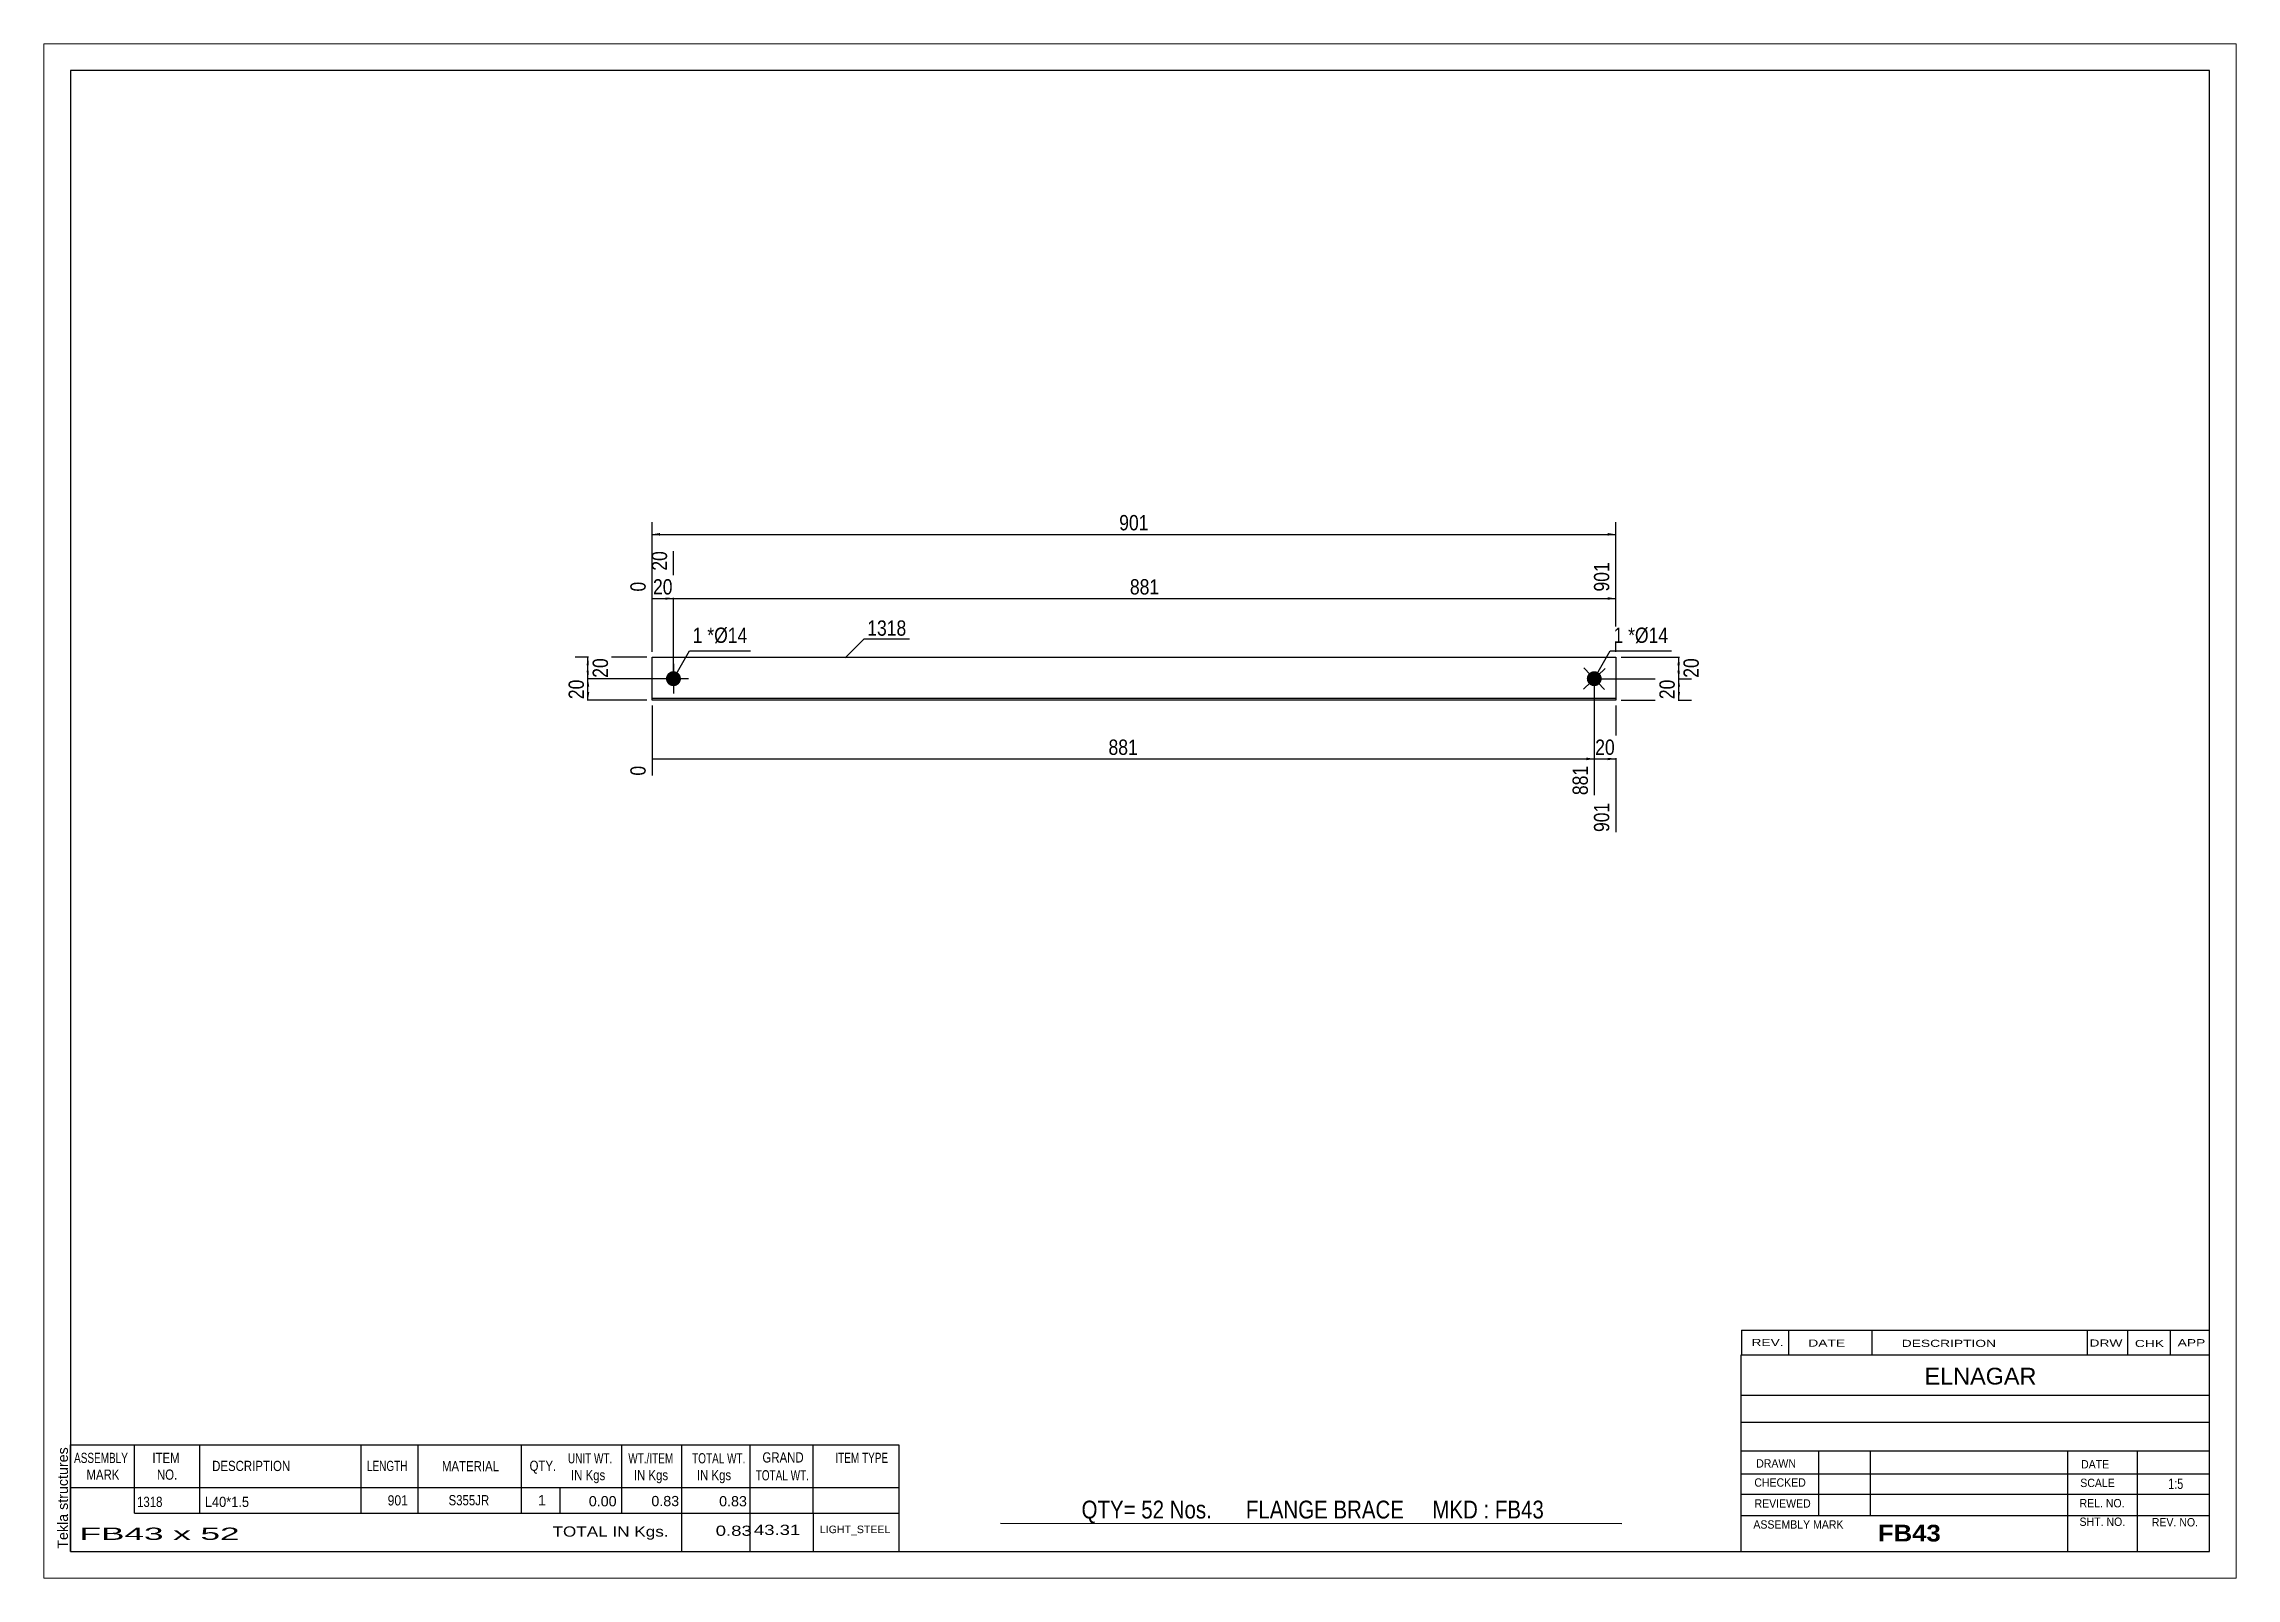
# Paper-space layout 'Layout1' of a CAD drawing. Header units: millimetres. Extents: x 0 to 410, y 0 to 287.
# The model-space entities are those that its viewports show. They can reach past a viewport. Long polylines and large blocks are cut down to what shows.
import ezdxf

# ---------------------------------------------------------------- set-up
doc = ezdxf.new("R2010")
doc.units = ezdxf.units.MM
doc.layers.add('Viewport layer', color=7, linetype='Continuous', plot=False)
doc.styles.add('Arial', font='ARIAL.TTF', dxfattribs={"height": 0.2})
doc.styles.add('Arial Bold', font='ARIALBD.TTF', dxfattribs={"height": 0.2})
doc.styles.add('Arial Narrow', font='ARIALN.TTF', dxfattribs={"height": 0.2})

# ---------------------------------------------------------------- blocks, each defined once
blk = doc.blocks.new('Unknown-629080646-1473')
at = {"color": 5, "linetype": 'Continuous'}
for p, q in [((291.25, 113.75), (-108.75, 113.75)), ((-108.75, 113.75), (-108.75, -163.25)), ((291.25, -163.25), (291.25, 113.75)), ((-108.75, -163.25), (291.25, -163.25))]:
    blk.add_line(p, q, dxfattribs=at)
at = {"color": 174, "linetype": 'Continuous', "style": 'Arial'}
blk.add_text('Tekla structures', height=1.9102, rotation=90, dxfattribs=at).set_placement((-109.25, -162.75))
blk = doc.blocks.new('Part-629080646-1227 - 1212')
at = {"color": 2, "linetype": 'Continuous'}
for p, q in [((0, -4), (0, 4)), ((0, 4), (180.21, 4)), ((180.21, 4), (180.21, -4)), ((180.21, -3.7), (0, -3.7)), ((180.21, -4), (0, -4))]:
    blk.add_line(p, q, dxfattribs=at)
blk = doc.blocks.new('Bolt-629080646-1228 - 1212')
at = {"linetype": 'Continuous'}
blk.add_hatch(color=3, dxfattribs=at).paths.add_polyline_path([(175.19, -0.96, -1), (177.22, 0.96, -1)])
at = {"color": 3, "linetype": 'Continuous'}
for p, q in [((178.24, 1.93), (174.18, -1.93)), ((178.14, -2.03), (174.28, 2.03))]:
    blk.add_line(p, q, dxfattribs=at)
blk = doc.blocks.new('Bolt-629080646-1229 - 1212')
at = {"linetype": 'Continuous'}
blk.add_hatch(color=3, dxfattribs=at).paths.add_polyline_path([(4, -1.4, -1), (4, 1.4, -1)])
at = {"color": 3, "linetype": 'Continuous'}
for p, q in [((6.8, 0), (1.2, 0)), ((4, 2.8), (4, -2.8))]:
    blk.add_line(p, q, dxfattribs=at)
blk = doc.blocks.new('StraightDimension-629080646-1234 - 1212')
at = {"linetype": 'Continuous'}
blk.add_hatch(color=7, dxfattribs=at).paths.add_polyline_path([(178.71, -14.75), (180.21, -15), (178.71, -15.25)])
at = {"color": 7, "linetype": 'Continuous'}
for p, q in [((176.21, -1), (176.21, -21.78)), ((180.21, -5), (180.21, -28.68)), ((176.21, -15), (180.21, -15))]:
    blk.add_line(p, q, dxfattribs=at)
at = {"color": 0}
blk.add_wipeout([(180.64, -14.85), (180.64, -10.65), (175.78, -10.65), (175.78, -14.85)], dxfattribs=at)
at = {"color": 0, "linetype": 'Continuous'}
blk.add_wipeout([(179.61, -22.6), (175.41, -22.6), (175.41, -29.28), (179.61, -29.28)], dxfattribs=at)
at = {"color": 3, "style": 'Arial Narrow'}
blk.add_text('20', height=2.863, dxfattribs=at).set_placement((176.38, -14.25))
at = {"color": 3, "linetype": 'Continuous', "style": 'Arial Narrow'}
blk.add_text('901', height=2.863, rotation=90.0002, dxfattribs=at).set_placement((179.01, -28.68))
blk = doc.blocks.new('StraightDimension-629080646-1235 - 1212')
at = {"linetype": 'Continuous'}
blk.add_hatch(color=7, dxfattribs=at).paths.add_polyline_path([(174.71, -14.75), (176.21, -15), (174.71, -15.25)])
at = {"color": 7, "linetype": 'Continuous'}
for p, q in [((176.21, -1), (176.21, -21.78)), ((0, -5), (0, -18.13)), ((0, -15), (176.21, -15))]:
    blk.add_line(p, q, dxfattribs=at)
at = {"color": 0}
blk.add_wipeout([(91.45, -14.85), (91.45, -10.65), (84.76, -10.65), (84.76, -14.85)], dxfattribs=at)
at = {"color": 0, "linetype": 'Continuous'}
for points in [[(-0.6, -15.7), (-4.8, -15.7), (-4.8, -18.73), (-0.6, -18.73)], [(175.61, -15.7), (171.41, -15.7), (171.41, -22.38), (175.61, -22.38)]]:
    blk.add_wipeout(points, dxfattribs=at)
at = {"color": 3, "style": 'Arial Narrow'}
blk.add_text('881', height=2.863, dxfattribs=at).set_placement((85.36, -14.25))
at = {"color": 3, "linetype": 'Continuous', "style": 'Arial Narrow'}
for s, height, p in [('0', 2.86, (-1.2, -18.13)), ('881', 2.863, (175.01, -21.78))]:
    blk.add_text(s, height=height, rotation=90.0002, dxfattribs=at).set_placement(p)
blk = doc.blocks.new('StraightDimension-629080646-1243 - 1212')
at = {"linetype": 'Continuous'}
blk.add_hatch(color=7, dxfattribs=at).paths.add_polyline_path([(178.71, 15.25), (180.21, 15), (178.71, 14.75)])
at = {"color": 7, "linetype": 'Continuous'}
for p, q in [((4, 1), (4, 23.86)), ((180.21, 5), (180.21, 21.78)), ((4, 15), (180.21, 15))]:
    blk.add_line(p, q, dxfattribs=at)
at = {"color": 0, "linetype": 'Continuous'}
blk.add_wipeout([(179.61, 22.38), (175.41, 22.38), (175.41, 15.7), (179.61, 15.7)], dxfattribs=at)
at = {"color": 0}
blk.add_wipeout([(95.45, 15.15), (95.45, 19.35), (88.76, 19.35), (88.76, 15.15)], dxfattribs=at)
at = {"color": 3, "linetype": 'Continuous', "style": 'Arial Narrow'}
blk.add_text('901', height=2.863, rotation=90.0002, dxfattribs=at).set_placement((179.01, 16.3))
at = {"color": 3, "style": 'Arial Narrow'}
blk.add_text('881', height=2.863, dxfattribs=at).set_placement((89.36, 15.75))
blk = doc.blocks.new('StraightDimension-629080646-1244 - 1212')
at = {"linetype": 'Continuous'}
blk.add_hatch(color=7, dxfattribs=at).paths.add_polyline_path([(2.5, 15.25), (4, 15), (2.5, 14.75)])
at = {"color": 7, "linetype": 'Continuous'}
for p, q in [((4, 1), (4, 23.86)), ((0, 5), (0, 18.13)), ((0, 15), (4, 15))]:
    blk.add_line(p, q, dxfattribs=at)
at = {"color": 0}
blk.add_wipeout([(4.43, 15.15), (4.43, 19.35), (-0.43, 19.35), (-0.43, 15.15)], dxfattribs=at)
at = {"color": 0, "linetype": 'Continuous'}
blk.add_wipeout([(3.4, 24.46), (-0.8, 24.46), (-0.8, 19.6), (3.4, 19.6)], dxfattribs=at)
blk.add_wipeout([(-0.6, 18.73), (-4.8, 18.73), (-4.8, 15.7), (-0.6, 15.7)], dxfattribs=at)
at = {"color": 3, "linetype": 'Continuous', "style": 'Arial Narrow'}
for s, height, p in [('20', 2.863, (2.8, 20.2)), ('0', 2.86, (-1.2, 16.3))]:
    blk.add_text(s, height=height, rotation=90.0002, dxfattribs=at).set_placement(p)
at = {"color": 3, "style": 'Arial Narrow'}
blk.add_text('20', height=2.863, dxfattribs=at).set_placement((0.17, 15.75))
blk = doc.blocks.new('StraightDimension-629080646-1253 - 1212')
at = {"linetype": 'Continuous'}
for points in [[(1.5, 26.75), (0, 27), (1.5, 27.25)], [(178.71, 27.25), (180.21, 27), (178.71, 26.75)]]:
    blk.add_hatch(color=7, dxfattribs=at).paths.add_polyline_path(points)
at = {"color": 7, "linetype": 'Continuous'}
for p, q in [((0, 5), (0, 29.25)), ((180.21, 5), (180.21, 29.25)), ((0, 27), (180.21, 27))]:
    blk.add_line(p, q, dxfattribs=at)
at = {"color": 0}
blk.add_wipeout([(93.45, 27.15), (93.45, 31.35), (86.76, 31.35), (86.76, 27.15)], dxfattribs=at)
at = {"color": 3, "style": 'Arial Narrow'}
blk.add_text('901', height=2.863, dxfattribs=at).set_placement((87.36, 27.75))
blk = doc.blocks.new('StraightDimension-629080646-1257 - 1212')
at = {"linetype": 'Continuous'}
for points in [[(191.75, 2.5), (192, 4), (192.25, 2.5)], [(192.25, 1.5), (192, 0), (191.75, 1.5)]]:
    blk.add_hatch(color=7, dxfattribs=at).paths.add_polyline_path(points)
at = {"color": 7, "linetype": 'Continuous'}
for p, q in [((177.21, 0), (194.25, 0)), ((181.21, 4), (194.25, 4)), ((192, 0), (192, 4))]:
    blk.add_line(p, q, dxfattribs=at)
at = {"color": 0}
blk.add_wipeout([(196.35, 4.43), (192.15, 4.43), (192.15, -0.43), (196.35, -0.43)], dxfattribs=at)
at = {"color": 3, "style": 'Arial Narrow'}
blk.add_text('20', height=2.863, rotation=90.0002, dxfattribs=at).set_placement((195.75, 0.17))
blk = doc.blocks.new('StraightDimension-629080646-1258 - 1212')
at = {"linetype": 'Continuous'}
for points in [[(191.75, -1.5), (192, 0), (192.25, -1.5)], [(192.25, -2.5), (192, -4), (191.75, -2.5)]]:
    blk.add_hatch(color=7, dxfattribs=at).paths.add_polyline_path(points)
at = {"color": 7, "linetype": 'Continuous'}
for p, q in [((177.21, 0), (194.4, 0)), ((192, -4), (192, 0)), ((181.21, -4), (194.4, -4))]:
    blk.add_line(p, q, dxfattribs=at)
at = {"color": 0}
blk.add_wipeout([(191.85, 0.43), (187.65, 0.43), (187.65, -4.43), (191.85, -4.43)], dxfattribs=at)
at = {"color": 3, "style": 'Arial Narrow'}
blk.add_text('20', height=2.863, rotation=90.0002, dxfattribs=at).set_placement((191.25, -3.83))
blk = doc.blocks.new('StraightDimension-629080646-1265 - 1212')
at = {"linetype": 'Continuous'}
for points in [[(-12.25, 2.5), (-12, 4), (-11.75, 2.5)], [(-11.75, 1.5), (-12, 0), (-12.25, 1.5)]]:
    blk.add_hatch(color=7, dxfattribs=at).paths.add_polyline_path(points)
at = {"color": 7, "linetype": 'Continuous'}
for p, q in [((-1, 4), (-14.4, 4)), ((3, 0), (-14.4, 0)), ((-12, 0), (-12, 4))]:
    blk.add_line(p, q, dxfattribs=at)
at = {"color": 0}
blk.add_wipeout([(-7.65, 4.43), (-11.85, 4.43), (-11.85, -0.43), (-7.65, -0.43)], dxfattribs=at)
at = {"color": 3, "style": 'Arial Narrow'}
blk.add_text('20', height=2.863, rotation=90.0002, dxfattribs=at).set_placement((-8.25, 0.17))
blk = doc.blocks.new('StraightDimension-629080646-1266 - 1212')
at = {"linetype": 'Continuous'}
for points in [[(-12.25, -1.5), (-12, 0), (-11.75, -1.5)], [(-11.75, -2.5), (-12, -4), (-12.25, -2.5)]]:
    blk.add_hatch(color=7, dxfattribs=at).paths.add_polyline_path(points)
at = {"color": 7, "linetype": 'Continuous'}
for p, q in [((3, 0), (-14.25, 0)), ((-12, -4), (-12, 0)), ((-1, -4), (-14.25, -4))]:
    blk.add_line(p, q, dxfattribs=at)
at = {"color": 0}
blk.add_wipeout([(-12.15, 0.43), (-16.35, 0.43), (-16.35, -4.43), (-12.15, -4.43)], dxfattribs=at)
at = {"color": 3, "style": 'Arial Narrow'}
blk.add_text('20', height=2.863, rotation=90.0002, dxfattribs=at).set_placement((-12.75, -3.83))
blk = doc.blocks.new('CBS_BOM-629080646-1484')
at = {"color": 7, "linetype": 'Continuous'}
for p, q in [((-108.78, -151.28), (-108.78, -143.28)), ((-108.78, -143.28), (46.14, -143.28)), ((-96.78, -151.28), (-96.78, -143.28)), ((-84.59, -151.28), (-84.59, -143.28)), ((-54.43, -151.28), (-54.43, -143.28)), ((-43.75, -151.28), (-43.75, -143.28)), ((-24.43, -151.28), (-24.43, -143.28)), ((-5.63, -151.28), (-5.63, -143.28)), ((5.58, -151.28), (5.58, -143.28)), ((18.37, -151.28), (18.37, -143.28)), ((30.12, -151.28), (30.12, -143.28)), ((46.14, -143.29), (46.14, -151.27)), ((-108.78, -151.28), (46.14, -151.28)), ((-108.78, -156.08), (-108.78, -151.28)), ((-96.78, -156.08), (-96.78, -151.28)), ((-84.59, -156.08), (-84.59, -151.28)), ((-54.43, -156.08), (-54.43, -151.28)), ((-43.75, -156.08), (-43.75, -151.28)), ((-24.43, -156.08), (-24.43, -151.28)), ((-17.17, -156.08), (-17.17, -151.28)), ((-5.63, -156.08), (-5.63, -151.28)), ((5.58, -156.08), (5.58, -151.28)), ((18.37, -156.08), (18.37, -151.28)), ((30.14, -156.08), (30.14, -151.28)), ((46.14, -151.28), (46.14, -156.08)), ((-108.78, -163.28), (-108.78, -156.1)), ((-96.78, -156.08), (46.14, -156.08)), ((5.58, -163.28), (5.58, -156.1)), ((18.37, -163.28), (18.37, -156.1)), ((30.18, -163.28), (30.18, -156.1)), ((46.14, -156.08), (46.14, -163.28)), ((-108.78, -163.28), (46.14, -163.28))]:
    blk.add_line(p, q, dxfattribs=at)
at = {"color": 3, "linetype": 'Continuous', "style": 'Arial'}
for s, height, width, p in [('ASSEMBLY', 1.91, 0.7, (-108.1, -146.71)), ('ITEM', 1.91, 0.8, (-93.45, -146.71)), ('DESCRIPTION', 1.9102, 0.8, (-82.27, -148.21)), ('LENGTH', 1.91, 0.7, (-53.32, -148.21)), ('MATERIAL', 1.91, 0.8, (-39.3, -148.26)), ('QTY.', 1.91, 0.8, (-22.91, -148.18)), ('UNIT WT.', 1.91, 0.7, (-15.74, -146.78)), ('WT./ITEM', 1.91, 0.7, (-4.45, -146.78)), ('TOTAL WT.', 1.91, 0.7, (7.49, -146.78)), ('GRAND', 1.91, 0.8, (20.64, -146.62)), ('ITEM TYPE', 1.91, 0.7, (34.28, -146.7)), ('MARK', 1.91, 0.8, (-105.78, -149.84)), ('NO.', 1.91, 0.8, (-92.6, -149.84)), ('IN Kgs', 1.91, 0.8, (-15.16, -149.92)), ('IN Kgs', 1.91, 0.8, (-3.41, -149.92)), ('IN Kgs', 1.91, 0.8, (8.38, -149.92)), ('TOTAL WT.', 1.91, 0.7, (19.38, -149.96))]:
    blk.add_text(s, height=height, dxfattribs=dict(at, width=width)).set_placement(p)
at = {"color": 7, "linetype": 'Continuous', "style": 'Arial'}
for s, width, p in [('1318', 0.8, (-96.32, -154.93)), ('L40*1.5', 0.9, (-83.65, -154.93)), ('901', 0.85, (-49.45, -154.65)), ('S355JR', 0.8, (-38.06, -154.62))]:
    blk.add_text(s, height=1.91, dxfattribs=dict(at, width=width)).set_placement(p)
for s, p in [('1', (-21.34, -154.62)), ('0.00', (-11.83, -154.81)), ('0.83', (-0.13, -154.78)), ('0.83', (12.54, -154.81))]:
    blk.add_text(s, height=1.91, dxfattribs=at).set_placement(p)
at = {"color": 6, "linetype": 'Continuous', "style": 'Arial'}
for s, height, width, p in [('FB43 x 52', 2.292, 2.05, (-107.06, -161.09)), ('TOTAL IN Kgs.', 1.9102, 1.2, (-18.62, -160.48)), ('0.83', 1.91, 1.3, (11.9, -160.33)), ('43.31', 1.91, 1.3, (19.04, -160.17))]:
    blk.add_text(s, height=height, dxfattribs=dict(at, width=width)).set_placement(p)
blk.add_text('LIGHT_STEEL', height=1.4135, dxfattribs=at).set_placement((31.39, -159.83))
blk = doc.blocks.new('CBS_CALLOFF-629080646-1485')
at = {"color": 7, "linetype": 'Continuous'}
blk.add_line((65.13, -157.98), (181.36, -158), dxfattribs=at)
at = {"color": 3, "linetype": 'Continuous', "style": 'Arial Narrow'}
blk.add_text('QTY= 52 Nos.      FLANGE BRACE     MKD : FB43', height=3.3405, dxfattribs=at).set_placement((80.32, -157.09))
blk = doc.blocks.new('CBS_NAME_BLOG-629080646-1486')
at = {"color": 7, "linetype": 'Continuous'}
for p, q in [((203.66, -126.5), (291.18, -126.5)), ((203.66, -163.21), (203.66, -126.5)), ((203.66, -134.04), (291.18, -134.04)), ((203.73, -139.09), (291.25, -139.09)), ((203.66, -144.46), (291.18, -144.46)), ((218.18, -156.57), (218.18, -144.47)), ((227.87, -156.54), (227.87, -144.47)), ((264.78, -163.21), (264.78, -144.48)), ((277.83, -163.21), (277.83, -144.47)), ((203.67, -148.76), (291.25, -148.74)), ((203.66, -152.51), (291.18, -152.51)), ((203.66, -156.55), (291.18, -156.55)), ((203.66, -163.25), (291.25, -163.25))]:
    blk.add_line(p, q, dxfattribs=at)
at = {"color": 3, "linetype": 'Continuous', "style": 'Arial'}
blk.add_text('ELNAGAR', height=3.133, dxfattribs=at).set_placement((237.98, -132.03))
at = {"color": 3, "linetype": 'Continuous'}
for s, height, style, width, p in [('DRAWN', 1.566, 'Arial', 0.9, (206.49, -147.57)), ('DATE', 1.566, 'Arial', 0.9, (267.25, -147.73)), ('CHECKED', 1.566, 'Arial', 0.9, (206.14, -151.14)), ('SCALE', 1.566, 'Arial', 0.9, (267.1, -151.21)), ('1:5', 1.957, 'Arial Narrow', 0.9, (283.55, -151.57)), ('REVIEWED', 1.566, 'Arial', 0.9, (206.18, -155.06)), ('REL. NO.', 1.566, 'Arial', 0.9, (266.96, -155.01)), ('ASSEMBLY MARK', 1.5663, 'Arial', 0.9, (205.96, -158.99)), ('FB43', 3.131, 'Arial Bold', 1.1, (229.24, -161.39)), ('SHT. NO.', 1.566, 'Arial', 0.9, (266.96, -158.48)), ('REV. NO.', 1.566, 'Arial', 0.9, (280.48, -158.57))]:
    blk.add_text(s, height=height, dxfattribs=dict(at, style=style, width=width)).set_placement(p)
blk = doc.blocks.new('CBS_REVISION-629080646-1487')
at = {"color": 7, "linetype": 'Continuous'}
for p, q in [((203.74, -121.87), (291.24, -121.87)), ((203.74, -121.87), (203.74, -126.5)), ((212.54, -121.87), (212.54, -126.5)), ((228.13, -121.87), (228.13, -126.44)), ((268.39, -121.87), (268.39, -126.5)), ((275.93, -121.87), (275.93, -126.5)), ((283.88, -121.87), (283.88, -126.5)), ((203.74, -126.5), (291.24, -126.5))]:
    blk.add_line(p, q, dxfattribs=at)
at = {"color": 7, "style": 'Arial Narrow', "width": 1.7}
for s, height, p in [('REV.', 1.326, (205.6, -124.82)), ('DATE', 1.326, (216.23, -124.94)), ('DESCRIPTION', 1.3257, (233.71, -124.99)), ('DRW', 1.326, (268.82, -124.93)), ('CHK', 1.326, (277.31, -125.02)), ('APP', 1.326, (285.31, -124.87))]:
    blk.add_text(s, height=height, dxfattribs=at).set_placement(p)
blk = doc.blocks.new('Mark-629080646-1277 - 1212')
at = {"color": 0}
blk.add_wipeout([(181.64, 6.7), (181.64, 9.7), (179.81, 9.7), (179.81, 6.7)], dxfattribs=at)
blk.add_wipeout([(181.64, 6.7), (181.64, 9.7), (179.81, 9.7), (179.81, 6.7)], dxfattribs=at)
at = {"color": 7, "linetype": 'Continuous'}
blk.add_line((176.21, 0), (179.21, 5.2), dxfattribs=at)
at = {"color": 0}
blk.add_wipeout([(183.81, 6.7), (183.81, 9.7), (182.54, 9.7), (182.54, 6.7)], dxfattribs=at)
blk.add_wipeout([(183.81, 6.7), (183.81, 9.7), (182.54, 9.7), (182.54, 6.7)], dxfattribs=at)
at = {"color": 3, "style": 'Arial Narrow'}
blk.add_text('1', height=2.86, dxfattribs=at).set_placement((179.81, 6.7))
at = {"color": 0}
blk.add_wipeout([(190.03, 6.7), (190.03, 9.7), (183.81, 9.7), (183.81, 6.7)], dxfattribs=at)
blk.add_wipeout([(190.03, 6.7), (190.03, 9.7), (183.81, 9.7), (183.81, 6.7)], dxfattribs=at)
at = {"color": 7, "linetype": 'Continuous'}
blk.add_line((179.21, 5.2), (190.63, 5.2), dxfattribs=at)
at = {"color": 3, "style": 'Arial Narrow'}
for s, height, p in [('*', 2.86, (182.54, 6.7)), ('Ø14', 2.863, (183.81, 6.7))]:
    blk.add_text(s, height=height, dxfattribs=at).set_placement(p)
blk = doc.blocks.new('Mark-629080646-1274 - 1212')
at = {"color": 0}
blk.add_wipeout([(47.55, 8.04), (47.55, 11.04), (40.24, 11.04), (40.24, 8.04)], dxfattribs=at)
blk.add_wipeout([(47.55, 8.04), (47.55, 11.04), (40.24, 11.04), (40.24, 8.04)], dxfattribs=at)
at = {"color": 7, "linetype": 'Continuous'}
for p, q in [((36.1, 3.9), (39.64, 7.44)), ((39.64, 7.44), (48.15, 7.44))]:
    blk.add_line(p, q, dxfattribs=at)
at = {"color": 3, "style": 'Arial Narrow'}
blk.add_text('1318', height=2.863, dxfattribs=at).set_placement((40.24, 8.04))
blk = doc.blocks.new('Mark-629080646-1278 - 1212')
at = {"color": 0}
blk.add_wipeout([(9.43, 6.7), (9.43, 9.7), (7.6, 9.7), (7.6, 6.7)], dxfattribs=at)
blk.add_wipeout([(9.43, 6.7), (9.43, 9.7), (7.6, 9.7), (7.6, 6.7)], dxfattribs=at)
at = {"color": 7, "linetype": 'Continuous'}
blk.add_line((4, 0), (7, 5.2), dxfattribs=at)
at = {"color": 0}
blk.add_wipeout([(11.61, 6.7), (11.61, 9.7), (10.33, 9.7), (10.33, 6.7)], dxfattribs=at)
blk.add_wipeout([(11.61, 6.7), (11.61, 9.7), (10.33, 9.7), (10.33, 6.7)], dxfattribs=at)
at = {"color": 3, "style": 'Arial Narrow'}
blk.add_text('1', height=2.86, dxfattribs=at).set_placement((7.6, 6.7))
at = {"color": 0}
blk.add_wipeout([(17.82, 6.7), (17.82, 9.7), (11.61, 9.7), (11.61, 6.7)], dxfattribs=at)
blk.add_wipeout([(17.82, 6.7), (17.82, 9.7), (11.61, 9.7), (11.61, 6.7)], dxfattribs=at)
at = {"color": 7, "linetype": 'Continuous'}
blk.add_line((7, 5.2), (18.42, 5.2), dxfattribs=at)
at = {"color": 3, "style": 'Arial Narrow'}
for s, height, p in [('*', 2.86, (10.33, 6.7)), ('Ø14', 2.863, (11.61, 6.7))]:
    blk.add_text(s, height=height, dxfattribs=at).set_placement(p)

msp = doc.modelspace()

# ---------------------------------------------------------------- block references
for name in ['Unknown-629080646-1473', 'Part-629080646-1227 - 1212', 'Bolt-629080646-1229 - 1212', 'Bolt-629080646-1228 - 1212', 'CBS_REVISION-629080646-1487', 'CBS_NAME_BLOG-629080646-1486', 'CBS_BOM-629080646-1484', 'CBS_CALLOFF-629080646-1485']:
    msp.add_blockref(name, (0, 0))

# ---------------------------------------------------------------- next in the draw order: block references
msp.add_blockref('StraightDimension-629080646-1234 - 1212', (0, 0))

# ---------------------------------------------------------------- next in the draw order: block references
msp.add_blockref('StraightDimension-629080646-1235 - 1212', (0, 0))

# ---------------------------------------------------------------- next in the draw order: block references
msp.add_blockref('StraightDimension-629080646-1243 - 1212', (0, 0))

# ---------------------------------------------------------------- next in the draw order: block references
msp.add_blockref('StraightDimension-629080646-1244 - 1212', (0, 0))

# ---------------------------------------------------------------- next in the draw order: block references
msp.add_blockref('StraightDimension-629080646-1253 - 1212', (0, 0))

# ---------------------------------------------------------------- next in the draw order: block references
for name in ['Mark-629080646-1274 - 1212', 'StraightDimension-629080646-1265 - 1212', 'StraightDimension-629080646-1257 - 1212']:
    msp.add_blockref(name, (0, 0))

# ---------------------------------------------------------------- next in the draw order: block references
for name in ['StraightDimension-629080646-1266 - 1212', 'StraightDimension-629080646-1258 - 1212']:
    msp.add_blockref(name, (0, 0))

# ---------------------------------------------------------------- next in the draw order: block references
for name in ['Mark-629080646-1278 - 1212', 'Mark-629080646-1277 - 1212']:
    msp.add_blockref(name, (0, 0))

psp = doc.layouts.get("Layout1")

# ---------------------------------------------------------------- viewports
at = {"layer": 'Viewport layer', "view_target_point": (91.25, -24.75)}
psp.add_viewport(center=(205, 143.5), size=(410, 287), view_center_point=(0, 0), view_height=287, dxfattribs=at)

doc.saveas('drawing.dxf')
